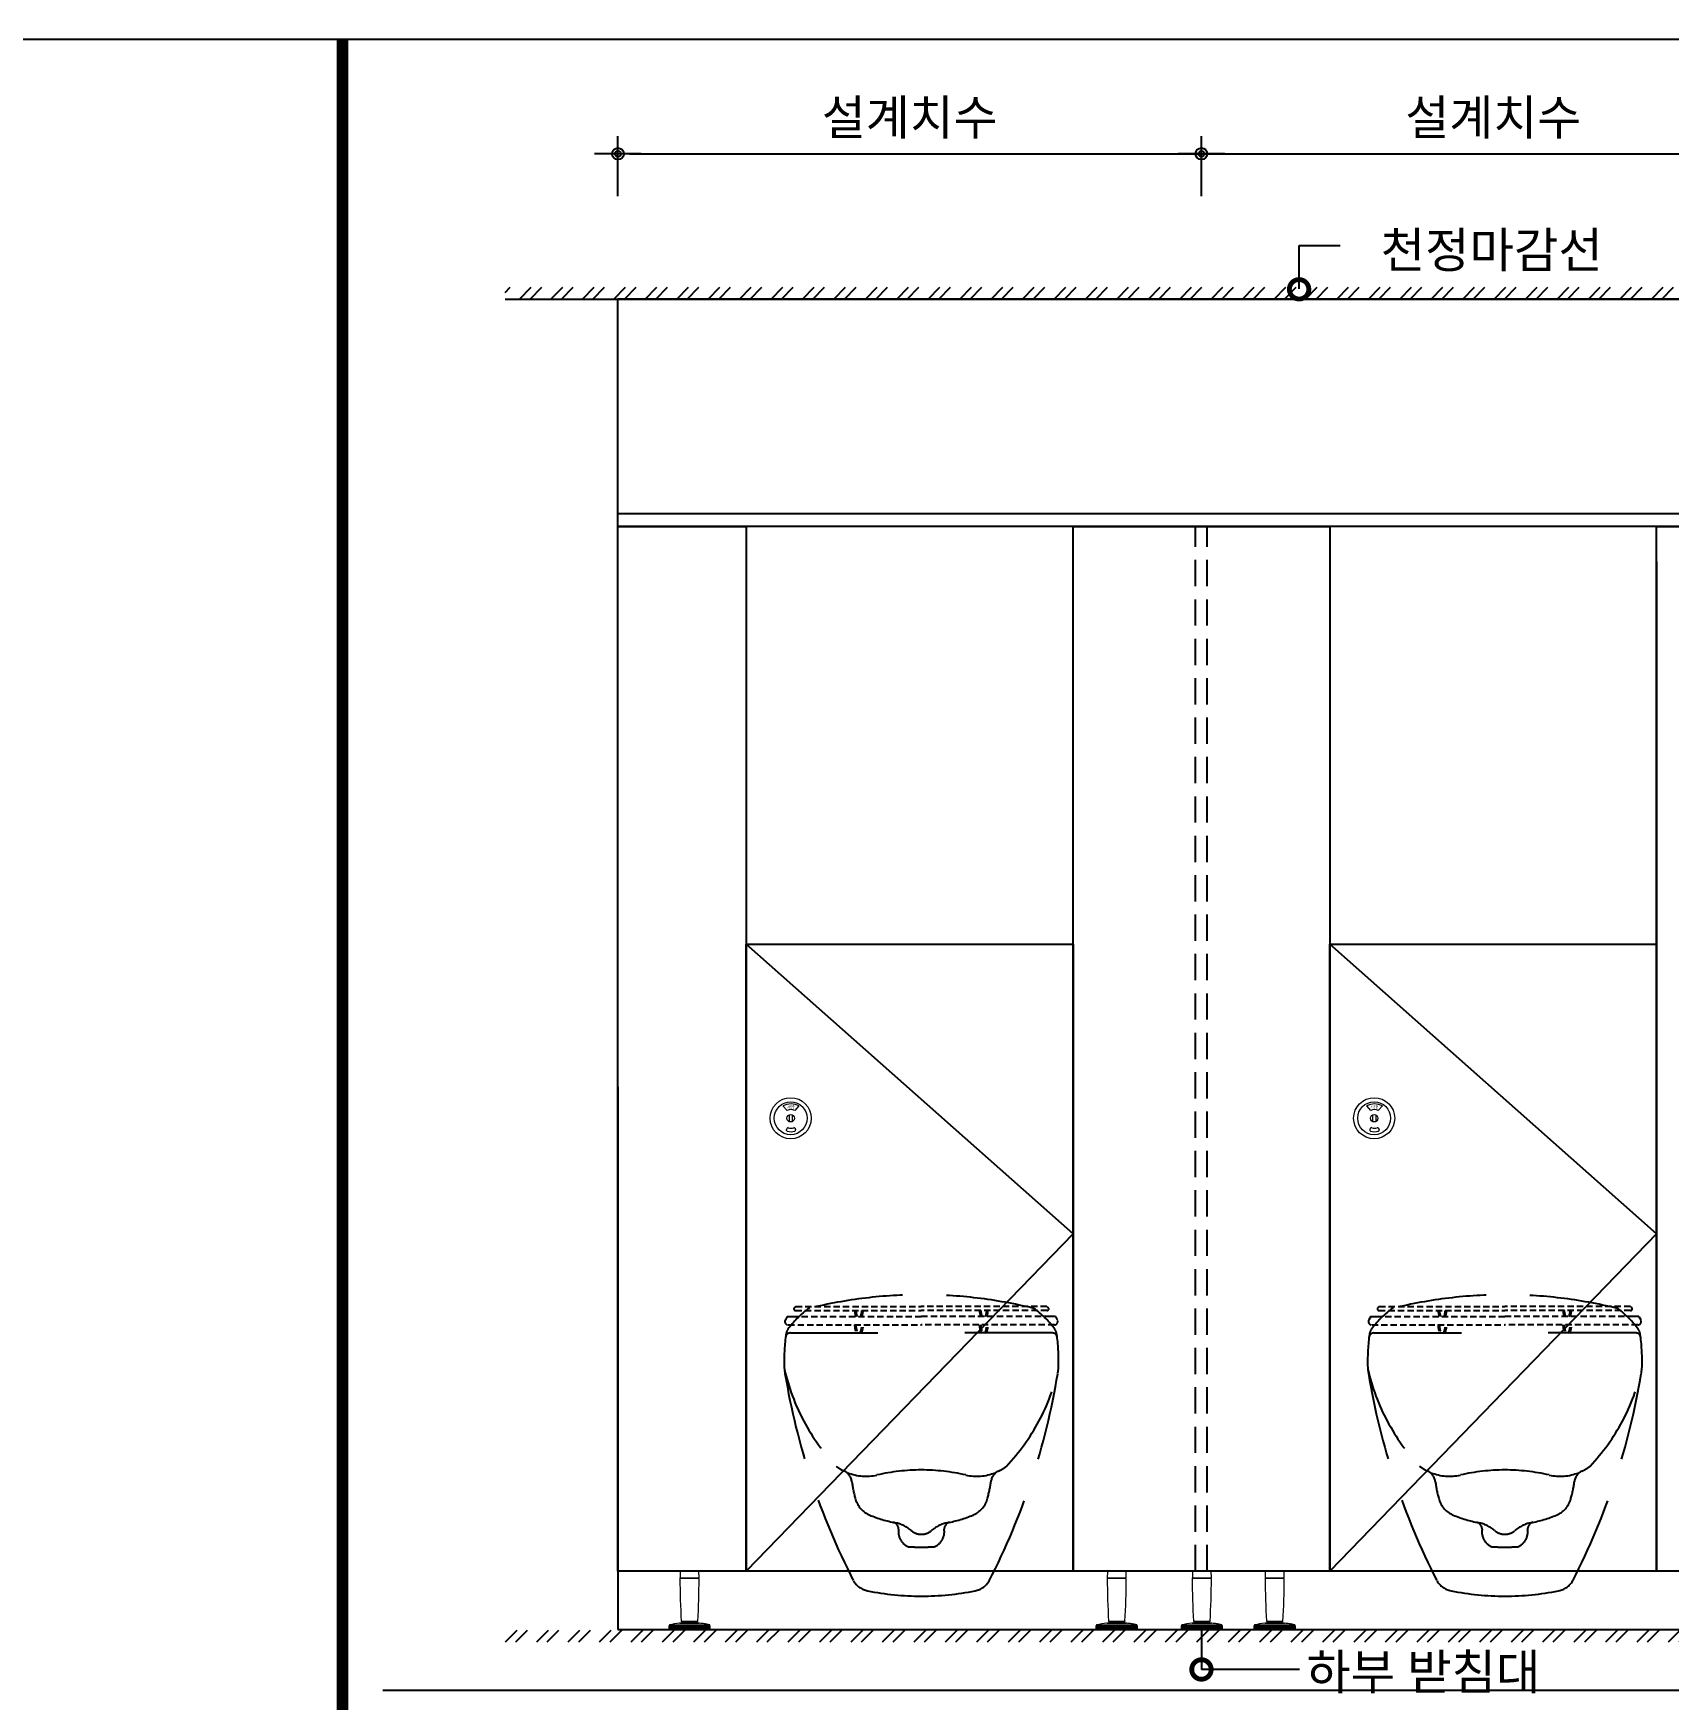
# Model space of a CAD drawing. Extents: x -256 to 8104, y -176 to 5714.
# Drawn here: x 2219 to 3621, y 4116 to 5543 of the extents above; entities that cross this region are included whole.
import ezdxf
from ezdxf.enums import TextEntityAlignment as Align

# ---------------------------------------------------------------- set-up
doc = ezdxf.new("R2010")
doc.units = 0
doc.header["$LTSCALE"] = 30
doc.linetypes.add('HIDDEN', pattern=[0.375, 0.25, -0.125])
doc.layers.get('0').update_dxf_attribs({"linetype": 'CONTINUOUS'})
doc.layers.get('DEFPOINTS').update_dxf_attribs({"linetype": 'CONTINUOUS'})
for name, color, linetype in [('DIM', 7, 'CONTINUOUS'), ('FIN', 5, 'CONTINUOUS'), ('HAT', 8, 'CONTINUOUS'), ('HID', 9, 'HIDDEN'), ('문자', 3, 'CONTINUOUS'), ('부자재', 4, 'CONTINUOUS'), ('잠금쇠(회전형)', 4, 'CONTINUOUS'), ('치수', 1, 'CONTINUOUS'), ('판넬', 2, 'CONTINUOUS'), ('해치', 8, 'CONTINUOUS')]:
    doc.layers.add(name, color=color, linetype=linetype)
doc.styles.add('HDW', font='gulim.ttc')
doc.styles.add('돋움', font='malgun.ttf')
doc.dimstyles.new('10', dxfattribs={"dimscale": 10, "dimtxt": 3, "dimasz": 1, "dimexe": 1.5, "dimexo": 2, "dimgap": 1, "dimtad": 1, "dimdec": 0, "dimlunit": 6, "dimtxsty": '돋움', "dimblk": 'DIMDOT', "dimcen": -1, "dimdle": 1.5, "dimclrt": 3, "dimazin": 3, "dimtfac": 1, "dimtdec": 0, "dimtix": 1, "dimtmove": 2, "dimatfit": 3, "dimldrblk": 'DIMDOT', "dimarcsym": 0})

# ---------------------------------------------------------------- blocks, each defined once
blk = doc.blocks.new('DIMDOT')
at = {"linetype": 'Continuous'}
blk.add_line((-2, 0), (2, 0), dxfattribs=at)
for radius in [0.5, 0.25]:
    blk.add_circle((0, 0), radius, dxfattribs=at)
blk = doc.blocks.new('*D152')
at = {"layer": 'DEFPOINTS', "color": 0}
for p in [(61575.8, 5750.3), (61075.8, 5694), (61575.8, 5694)]:
    blk.add_point(p, dxfattribs=at)
at = {"layer": 'DIM', "color": 0, "lineweight": -2, "ltscale": 10}
for p, q in [((61075.8, 5714), (61075.8, 5765.3)), ((61575.8, 5714), (61575.8, 5765.3)), ((61085.8, 5750.3), (61565.8, 5750.3))]:
    blk.add_line(p, q, dxfattribs=at)
at = {"layer": 'DIM', "color": 0, "lineweight": -2, "xscale": 10, "yscale": 10, "zscale": 10, "rotation": 180}
blk.add_blockref('DIMDOT', (61075.8, 5750.3), dxfattribs=at)
at = {"layer": 'DIM', "color": 0, "lineweight": -2, "xscale": 10, "yscale": 10, "zscale": 10}
blk.add_blockref('DIMDOT', (61575.8, 5750.3), dxfattribs=at)
at = {"layer": 'DIM', "color": 3, "insert": (61325.8, 5779.9), "char_height": 30, "attachment_point": 5, "style": '돋움'}
blk.add_mtext('설계치수', dxfattribs=at)
blk = doc.blocks.new('*D153')
at = {"layer": 'DEFPOINTS', "color": 0}
for p in [(62075.8, 5750.3), (61575.8, 5694), (62075.8, 5694)]:
    blk.add_point(p, dxfattribs=at)
at = {"layer": 'DIM', "color": 0, "lineweight": -2, "ltscale": 10}
for p, q in [((61575.8, 5714), (61575.8, 5765.3)), ((62075.8, 5714), (62075.8, 5765.3)), ((61585.8, 5750.3), (62065.8, 5750.3))]:
    blk.add_line(p, q, dxfattribs=at)
at = {"layer": 'DIM', "color": 0, "lineweight": -2, "xscale": 10, "yscale": 10, "zscale": 10, "rotation": 180}
blk.add_blockref('DIMDOT', (61575.8, 5750.3), dxfattribs=at)
at = {"layer": 'DIM', "color": 0, "lineweight": -2, "xscale": 10, "yscale": 10, "zscale": 10}
blk.add_blockref('DIMDOT', (62075.8, 5750.3), dxfattribs=at)
at = {"layer": 'DIM', "color": 3, "insert": (61825.8, 5779.9), "char_height": 30, "attachment_point": 5, "style": '돋움'}
blk.add_mtext('설계치수', dxfattribs=at)
blk = doc.blocks.new('A$C460A2A32')
at = {"color": 0}
for p, q in [((2.8, 20), (0.5, 16)), ((2.8, 20), (8.6, 20)), ((8.6, 20), (162.3, 20)), ((12.8, 32), (11.2, 30.4)), ((12.6, 27), (162.3, 27)), ((12.8, 32), (162.3, 32)), ((311.8, 32), (162.3, 32)), ((312, 27), (162.3, 27)), ((316, 20), (162.3, 20)), ((311.8, 32), (313.4, 30.4)), ((321.8, 20), (316, 20)), ((321.8, 20), (324.1, 16)), ((3.9, 10), (162.3, 10)), ((320.7, 10), (162.3, 10))]:
    blk.add_line(p, q, dxfattribs=at)
for centre, radius, start, end in [((12.6, 29), 2, 135, 270), ((108.9, 28.2), 26, 182.6717, 198.4118), ((107.4, 28.2), 23, 183.0205, 200.9186), ((68.6, 28.2), 23, 339.0814, 356.9795), ((67.1, 28.2), 26, 341.5882, 357.3283), ((257.5, 28.2), 26, 182.6717, 198.4118), ((256, 28.2), 23, 183.0205, 200.9186), ((217.2, 28.2), 23, 339.0814, 356.9795), ((215.7, 28.2), 26, 341.5882, 357.3283), ((312, 29), 2, 270, 45), ((3.9, 14), 4, 150.0107, 270), ((108.9, 10), 26, 180, 202.6199), ((107.4, 10), 23, 180, 205.7715), ((68.6, 10), 23, 334.2285, 0), ((67.1, 10), 26, 337.3801, 0), ((257.5, 10), 26, 180, 202.6199), ((256, 10), 23, 180, 205.7715), ((217.2, 10), 23, 334.2285, 0), ((215.7, 10), 26, 337.3801, 0), ((320.7, 14), 4, 270, 29.9893)]:
    blk.add_arc(centre, radius, start, end, dxfattribs=at)
blk = doc.blocks.new('_DOTSMALL')
at = {"color": 0, "linetype": 'ByBlock', "const_width": 0.5}
blk.add_lwpolyline([(-0.0625, 0, 1), (0.0625, 0, 1)], format="xyb", close=True, dxfattribs=at)
blk = doc.blocks.new('A$C63EC304E')
at = {"layer": '치수', "color": 1, "xscale": 2.5, "yscale": 2.5, "zscale": 2.5, "rotation": 234.3098741996962}
blk.add_blockref('_DOTSMALL', (0.31, 0.31), dxfattribs=at)
blk = doc.blocks.new('A$C2BC9653E')
at = {"layer": '치수', "xscale": 0.3333333333333333, "yscale": 0.3333333333333333, "zscale": 0.3333333333333333}
blk.add_blockref('A$C63EC304E', (0, 0), dxfattribs=at)
blk = doc.blocks.new('A$C7FC71301')
at = {"layer": '치수', "rotation": 180}
blk.add_blockref('A$C2BC9653E', (0.208, 0.208), dxfattribs=at)
blk = doc.blocks.new('A$C4A20372B')
at = {"layer": '치수'}
blk.add_blockref('A$C7FC71301', (0, 0), dxfattribs=at)
blk = doc.blocks.new('A$C566469F5')
at = {"layer": '치수'}
blk.add_blockref('A$C4A20372B', (0, 0), dxfattribs=at)
blk = doc.blocks.new('A$C7E317CD4')
at = {"layer": '해치', "xscale": 2, "yscale": 2, "zscale": 2}
blk.add_blockref('A$C566469F5', (0, 0), dxfattribs=at)
blk = doc.blocks.new('A$C601D7F27')
at = {"layer": '치수'}
blk.add_blockref('A$C7E317CD4', (0, 0), dxfattribs=at)
blk = doc.blocks.new('A$C38802C08')
at = {"layer": '치수'}
blk.add_blockref('A$C601D7F27', (0, 0), dxfattribs=at)
blk = doc.blocks.new('CRAYON_06', base_point=(58355.6, 310.1))
at = {"layer": 'HAT'}
h = blk.add_hatch(dxfattribs=at)
h.set_pattern_fill('ANSI32', color=256, scale=2, style=0)
h.set_pattern_definition([(45, (49739.715, -7.093), (-13.470384, 13.470384), []), (45, (49748.695, -7.093), (-13.470384, 13.470384), [])])
h.paths.add_polyline_path([(60979.1, 5635.9), (62672.7, 5635.9), (62672.7, 5625.9), (60979.1, 5625.9)])
h = blk.add_hatch(dxfattribs=at)
h.set_pattern_fill('ANSI32', color=256, scale=2, style=0)
h.set_pattern_definition([(45, (49739.715, 174.887), (-13.470384, 13.470384), []), (45, (49748.695, 174.887), (-13.470384, 13.470384), [])])
h.paths.add_polyline_path([(60979.1, 4475.6), (62672.7, 4475.6), (62672.7, 4485.6), (60979.1, 4485.6)])
at = {"color": 2}
blk.add_line((60979.1, 5625.9), (62672.7, 5625.9), dxfattribs=at)
for p, q in [((61075.8, 4964.8), (61075.8, 5625.9)), ((61075.8, 4951), (61075.8, 4486.1)), ((61075.8, 4486.1), (62575.8, 4486.1))]:
    blk.add_line(p, q)
at = {"color": 8}
blk.add_line((60874.4, 4434.3), (64222.2, 4434.3), dxfattribs=at)
at = {"color": 8, "const_width": 10}
blk.add_lwpolyline([(60839.7, 3079.4), (60839.7, 5848.5)], dxfattribs=at)
at = {"color": 2}
for points in [[(58354.9, 5848.5), (65607.2, 5848.5), (65607.2, 310.2), (58354.9, 310.2)], [(58354.9, 5848.5), (65607.2, 5848.5), (65607.2, 310.2), (58354.9, 310.2)], [(58354.9, 5848.5), (66336.8, 5848.5), (66336.8, 310.2), (58354.9, 310.2)], [(61075.8, 5442.1), (62575.8, 5442.1), (62575.8, 5431.1), (61075.8, 5431.1)]]:
    blk.add_lwpolyline(points, close=True, dxfattribs=at)
at = {"layer": 'FIN', "linetype": 'Continuous', "lineweight": 15}
for p, q in [((61145.3, 4529.7), (61128.9, 4529.7)), ((61129, 4530.3), (61145.3, 4530.3)), ((61495.1, 4530.3), (61511.4, 4530.3)), ((61511.4, 4529.7), (61495.1, 4529.7)), ((61584.3, 4529.7), (61567.9, 4529.7)), ((61568, 4530.3), (61584.3, 4530.3)), ((61630.4, 4530.3), (61646.7, 4530.3)), ((61646.8, 4529.7), (61630.4, 4529.7)), ((61154.9, 4488.8), (61119.3, 4488.8)), ((61154.9, 4487.6), (61119.3, 4487.6)), ((61119.3, 4487.6), (61154.9, 4487.6)), ((61119.9, 4490), (61154.4, 4490)), ((61120.8, 4486), (61120.8, 4486.1)), ((61120.8, 4486), (61120.8, 4486.1)), ((61122, 4486), (61120.8, 4486)), ((61120.8, 4486), (61120.8, 4486)), ((61122, 4486), (61122, 4486.1)), ((61122, 4486), (61122, 4486.1)), ((61122, 4486), (61122, 4486)), ((61145.7, 4491.5), (61128.6, 4491.5)), ((61128.8, 4491.5), (61145.4, 4491.5)), ((61130.1, 4493.2), (61144.2, 4493.2)), ((61139.2, 4486), (61139.2, 4486.1)), ((61139.8, 4486), (61139.2, 4486)), ((61139.8, 4486), (61139.8, 4486.1)), ((61140.6, 4486), (61140.6, 4486.1)), ((61140.6, 4486), (61140.6, 4486.1)), ((61140.6, 4486), (61140.6, 4486.1)), ((61140.7, 4486), (61140.7, 4486.1)), ((61140.9, 4486), (61140.7, 4486)), ((61140.9, 4486), (61140.9, 4486.1)), ((61141, 4486), (61140.9, 4486)), ((61141, 4486), (61141, 4486.1)), ((61141.1, 4486), (61141, 4486)), ((61141.1, 4486), (61141.1, 4486.1)), ((61141.1, 4486), (61141.1, 4486.1)), ((61141.1, 4486), (61141.1, 4486.1)), ((61141.1, 4486), (61141.1, 4486)), ((61141.1, 4486), (61141.1, 4486)), ((61141.3, 4486), (61141.3, 4486.1)), ((61141.5, 4486), (61141.5, 4486.1)), ((61141.5, 4486), (61141.5, 4486.1)), ((61141.6, 4486), (61141.6, 4486.1)), ((61141.7, 4486), (61141.6, 4486)), ((61141.6, 4486), (61141.6, 4486)), ((61141.7, 4486), (61141.7, 4486.1)), ((61141.8, 4486), (61141.7, 4486)), ((61141.8, 4486), (61141.8, 4486.1)), ((61152, 4486), (61152, 4486.1)), ((61152.2, 4486), (61152.2, 4486.1)), ((61152.7, 4486), (61152.7, 4486.1)), ((61153.1, 4486), (61153.1, 4486.1)), ((61153.3, 4486), (61153.3, 4486.1)), ((61521.1, 4488.8), (61485.4, 4488.8)), ((61521.1, 4487.6), (61485.4, 4487.6)), ((61485.4, 4487.6), (61521.1, 4487.6)), ((61486, 4490), (61520.5, 4490)), ((61486.9, 4486), (61486.9, 4486.1)), ((61486.9, 4486), (61486.9, 4486.1)), ((61488.1, 4486), (61486.9, 4486)), ((61486.9, 4486), (61486.9, 4486)), ((61488.1, 4486), (61488.1, 4486.1)), ((61488.1, 4486), (61488.1, 4486.1)), ((61488.1, 4486), (61488.1, 4486)), ((61511.8, 4491.5), (61494.7, 4491.5)), ((61494.9, 4491.5), (61511.6, 4491.5)), ((61496.2, 4493.2), (61510.3, 4493.2)), ((61505.3, 4486), (61505.3, 4486.1)), ((61505.9, 4486), (61505.3, 4486)), ((61505.9, 4486), (61505.9, 4486.1)), ((61506.7, 4486), (61506.7, 4486.1)), ((61506.7, 4486), (61506.7, 4486.1)), ((61506.7, 4486), (61506.7, 4486.1)), ((61506.8, 4486), (61506.8, 4486.1)), ((61507, 4486), (61506.8, 4486)), ((61507, 4486), (61507, 4486.1)), ((61507.1, 4486), (61507, 4486)), ((61507.1, 4486), (61507.1, 4486.1)), ((61507.2, 4486), (61507.1, 4486)), ((61507.2, 4486), (61507.2, 4486.1)), ((61507.2, 4486), (61507.2, 4486.1)), ((61507.2, 4486), (61507.2, 4486)), ((61507.3, 4486), (61507.2, 4486)), ((61507.3, 4486), (61507.3, 4486.1)), ((61507.4, 4486), (61507.4, 4486.1)), ((61507.7, 4486), (61507.7, 4486.1)), ((61507.7, 4486), (61507.7, 4486.1)), ((61507.8, 4486), (61507.7, 4486)), ((61507.8, 4486), (61507.8, 4486.1)), ((61507.8, 4486), (61507.8, 4486.1)), ((61507.8, 4486), (61507.8, 4486)), ((61507.9, 4486), (61507.8, 4486)), ((61507.9, 4486), (61507.9, 4486.1)), ((61518.1, 4486), (61518.1, 4486.1)), ((61518.3, 4486), (61518.3, 4486.1)), ((61518.8, 4486), (61518.8, 4486.1)), ((61519.2, 4486), (61519.2, 4486.1)), ((61519.4, 4486), (61519.4, 4486.1)), ((61593.9, 4488.8), (61558.3, 4488.8)), ((61593.9, 4487.6), (61558.3, 4487.6)), ((61558.3, 4487.6), (61593.9, 4487.6)), ((61558.9, 4490), (61593.4, 4490)), ((61559.8, 4486), (61559.8, 4486.1)), ((61559.8, 4486), (61559.8, 4486.1)), ((61561, 4486), (61559.8, 4486)), ((61559.8, 4486), (61559.8, 4486)), ((61561, 4486), (61561, 4486.1)), ((61561, 4486), (61561, 4486.1)), ((61561, 4486), (61561, 4486)), ((61584.7, 4491.5), (61567.6, 4491.5)), ((61567.8, 4491.5), (61584.4, 4491.5)), ((61569.1, 4493.2), (61583.2, 4493.2)), ((61578.2, 4486), (61578.2, 4486.1)), ((61578.8, 4486), (61578.2, 4486)), ((61578.8, 4486), (61578.8, 4486.1)), ((61579.6, 4486), (61579.6, 4486.1)), ((61579.6, 4486), (61579.6, 4486.1)), ((61579.6, 4486), (61579.6, 4486.1)), ((61579.7, 4486), (61579.7, 4486.1)), ((61579.9, 4486), (61579.7, 4486)), ((61579.9, 4486), (61579.9, 4486.1)), ((61580, 4486), (61579.9, 4486)), ((61580, 4486), (61580, 4486.1)), ((61580.1, 4486), (61580, 4486)), ((61580.1, 4486), (61580.1, 4486.1)), ((61580.1, 4486), (61580.1, 4486.1)), ((61580.1, 4486), (61580.1, 4486.1)), ((61580.1, 4486), (61580.1, 4486)), ((61580.1, 4486), (61580.1, 4486)), ((61580.3, 4486), (61580.3, 4486.1)), ((61580.5, 4486), (61580.5, 4486.1)), ((61580.5, 4486), (61580.5, 4486.1)), ((61580.6, 4486), (61580.6, 4486.1)), ((61580.7, 4486), (61580.6, 4486)), ((61580.6, 4486), (61580.6, 4486)), ((61580.7, 4486), (61580.7, 4486.1)), ((61580.7, 4486), (61580.7, 4486.1)), ((61580.7, 4486), (61580.7, 4486)), ((61591, 4486), (61591, 4486.1)), ((61591.2, 4486), (61591.2, 4486.1)), ((61591.6, 4486), (61591.6, 4486.1)), ((61592.1, 4486), (61592.1, 4486.1)), ((61592.3, 4486), (61592.3, 4486.1)), ((61656.4, 4488.8), (61620.8, 4488.8)), ((61656.4, 4487.6), (61620.8, 4487.6)), ((61620.8, 4487.6), (61656.4, 4487.6)), ((61621.3, 4490), (61655.8, 4490)), ((61622.2, 4486), (61622.2, 4486.1)), ((61622.2, 4486), (61622.2, 4486.1)), ((61623.5, 4486), (61622.2, 4486)), ((61622.2, 4486), (61622.2, 4486)), ((61623.5, 4486), (61623.5, 4486.1)), ((61623.5, 4486), (61623.5, 4486.1)), ((61623.5, 4486), (61623.5, 4486)), ((61647.1, 4491.5), (61630, 4491.5)), ((61630.3, 4491.5), (61646.9, 4491.5)), ((61631.5, 4493.2), (61645.6, 4493.2)), ((61640.6, 4486), (61640.6, 4486.1)), ((61641.2, 4486), (61640.6, 4486)), ((61641.2, 4486), (61641.2, 4486.1)), ((61642, 4486), (61642, 4486.1)), ((61642, 4486), (61642, 4486.1)), ((61642, 4486), (61642, 4486.1)), ((61642.1, 4486), (61642.1, 4486.1)), ((61642.4, 4486), (61642.1, 4486)), ((61642.4, 4486), (61642.4, 4486.1)), ((61642.5, 4486), (61642.4, 4486)), ((61642.5, 4486), (61642.5, 4486.1)), ((61642.5, 4486), (61642.5, 4486.1)), ((61642.5, 4486), (61642.5, 4486)), ((61642.6, 4486), (61642.5, 4486)), ((61642.6, 4486), (61642.6, 4486.1)), ((61642.6, 4486), (61642.6, 4486.1)), ((61642.6, 4486), (61642.6, 4486)), ((61642.8, 4486), (61642.8, 4486.1)), ((61643, 4486), (61643, 4486.1)), ((61643, 4486), (61643, 4486.1)), ((61643.1, 4486), (61643, 4486)), ((61643.1, 4486), (61643.1, 4486.1)), ((61643.1, 4486), (61643.1, 4486.1)), ((61643.1, 4486), (61643.1, 4486)), ((61643.2, 4486), (61643.1, 4486)), ((61643.2, 4486), (61643.2, 4486.1)), ((61653.5, 4486), (61653.5, 4486.1)), ((61653.7, 4486), (61653.7, 4486.1)), ((61654.1, 4486), (61654.1, 4486.1)), ((61654.5, 4486), (61654.5, 4486.1)), ((61654.7, 4486), (61654.7, 4486.1))]:
    blk.add_line(p, q, dxfattribs=at)
at = {"layer": 'FIN', "color": 4, "linetype": 'Continuous', "lineweight": 15}
for p, q in [((61129.1, 4535.8), (61129.1, 4535.8)), ((61129.2, 4536.1), (61145.1, 4536.1)), ((61129.2, 4530), (61145, 4530)), ((61145.3, 4530.3), (61145.2, 4535.9)), ((61495.2, 4535.8), (61495.2, 4535.8)), ((61495.3, 4536.1), (61511.2, 4536.1)), ((61495.4, 4530), (61511.1, 4530)), ((61511.4, 4530.3), (61511.3, 4535.9)), ((61568.1, 4535.8), (61568.1, 4535.8)), ((61568.2, 4536.1), (61584.1, 4536.1)), ((61568.2, 4530), (61584, 4530)), ((61584.3, 4530.3), (61584.2, 4535.9)), ((61630.5, 4535.8), (61630.5, 4535.8)), ((61630.6, 4536.1), (61646.5, 4536.1)), ((61630.7, 4530), (61646.5, 4530)), ((61646.7, 4530.3), (61646.6, 4535.9)), ((61119.9, 4490), (61119.3, 4488.8)), ((61119.3, 4488.8), (61119.3, 4487.6)), ((61119.3, 4487.6), (61119.3, 4486.1)), ((61119.3, 4486.1), (61154.9, 4486.1)), ((61130.1, 4493.2), (61130.7, 4492.6)), ((61143.6, 4492.6), (61130.7, 4492.6)), ((61131.6, 4492.3), (61131, 4491.7)), ((61143.3, 4491.7), (61131, 4491.7)), ((61131.6, 4492.6), (61131.6, 4492.3)), ((61131.6, 4492.3), (61142.7, 4492.3)), ((61142.7, 4492.3), (61142.7, 4492.6)), ((61143.3, 4491.7), (61142.7, 4492.3)), ((61143.6, 4492.6), (61144.2, 4493.2)), ((61154.9, 4488.8), (61154.4, 4490)), ((61154.9, 4487.6), (61154.9, 4488.8)), ((61154.9, 4486.1), (61154.9, 4487.6)), ((61486, 4490), (61485.4, 4488.8)), ((61485.4, 4488.8), (61485.4, 4487.6)), ((61485.4, 4487.6), (61485.4, 4486.1)), ((61485.4, 4486.1), (61521.1, 4486.1)), ((61496.2, 4493.2), (61496.8, 4492.6)), ((61509.7, 4492.6), (61496.8, 4492.6)), ((61497.7, 4492.3), (61497.1, 4491.7)), ((61509.4, 4491.7), (61497.1, 4491.7)), ((61497.7, 4492.6), (61497.7, 4492.3)), ((61497.7, 4492.3), (61508.8, 4492.3)), ((61508.8, 4492.3), (61508.8, 4492.6)), ((61509.4, 4491.7), (61508.8, 4492.3)), ((61509.7, 4492.6), (61510.3, 4493.2)), ((61521.1, 4488.8), (61520.5, 4490)), ((61521.1, 4487.6), (61521.1, 4488.8)), ((61521.1, 4486.1), (61521.1, 4487.6)), ((61558.9, 4490), (61558.3, 4488.8)), ((61558.3, 4488.8), (61558.3, 4487.6)), ((61558.3, 4487.6), (61558.3, 4486.1)), ((61558.3, 4486.1), (61593.9, 4486.1)), ((61569.1, 4493.2), (61569.7, 4492.6)), ((61582.6, 4492.6), (61569.7, 4492.6)), ((61570.6, 4492.3), (61570, 4491.7)), ((61582.3, 4491.7), (61570, 4491.7)), ((61570.6, 4492.6), (61570.6, 4492.3)), ((61570.6, 4492.3), (61581.7, 4492.3)), ((61581.7, 4492.3), (61581.7, 4492.6)), ((61582.3, 4491.7), (61581.7, 4492.3)), ((61582.6, 4492.6), (61583.2, 4493.2)), ((61593.9, 4488.8), (61593.4, 4490)), ((61593.9, 4487.6), (61593.9, 4488.8)), ((61593.9, 4486.1), (61593.9, 4487.6)), ((61621.3, 4490), (61620.8, 4488.8)), ((61620.8, 4488.8), (61620.8, 4487.6)), ((61620.8, 4487.6), (61620.8, 4486.1)), ((61620.8, 4486.1), (61656.4, 4486.1)), ((61631.5, 4493.2), (61632.1, 4492.6)), ((61645, 4492.6), (61632.1, 4492.6)), ((61633, 4492.3), (61632.4, 4491.7)), ((61644.7, 4491.7), (61632.4, 4491.7)), ((61633, 4492.6), (61633, 4492.3)), ((61633, 4492.3), (61644.1, 4492.3)), ((61644.1, 4492.3), (61644.1, 4492.6)), ((61644.7, 4491.7), (61644.1, 4492.3)), ((61645, 4492.6), (61645.6, 4493.2)), ((61656.4, 4488.8), (61655.8, 4490)), ((61656.4, 4487.6), (61656.4, 4488.8)), ((61656.4, 4486.1), (61656.4, 4487.6))]:
    blk.add_line(p, q, dxfattribs=at)
for points in [[(61129.2, 4536.1, 0.124037), (61129.1, 4535.8, -0.001096), (61129.1, 4535.8), (61129, 4530.3)], [(61495.3, 4536.1, 0.124037), (61495.2, 4535.8, -0.001096), (61495.2, 4535.8), (61495.1, 4530.3)], [(61568.2, 4536.1, 0.124037), (61568.1, 4535.8, -0.001096), (61568.1, 4535.8), (61568, 4530.3)], [(61630.6, 4536.1, 0.124037), (61630.5, 4535.8, -0.001096), (61630.5, 4535.8), (61630.4, 4530.3)]]:
    blk.add_lwpolyline(points, format="xyb", dxfattribs=at)
at = {"layer": 'FIN', "color": 4, "linetype": 'Continuous', "lineweight": 15, "flags": 128}
for points in [[(61145.2, 4535.9, 0.118135), (61145.1, 4536.1, 0.118135)], [(61511.3, 4535.9, 0.118135), (61511.2, 4536.1, 0.118135)], [(61584.2, 4535.9, 0.118135), (61584.1, 4536.1, 0.118135)], [(61646.6, 4535.9, 0.118135), (61646.5, 4536.1, 0.118135)]]:
    blk.add_lwpolyline(points, format="xyb", dxfattribs=at)
at = {"layer": 'FIN', "color": 4, "linetype": 'Continuous', "lineweight": 15}
for centre, radius, start, end in [((61129.2, 4529.7), 0.292, 90, 179.3579), ((61129.2, 4530.3), 0.292, 179.2415, 270), ((61707.6, 4529.4), 578.7, 179.9718, 183.5859), ((60591.2, 4528.6), 554.1, 356.3354, 0.1097), ((61145, 4530.3), 0.292, 270, 0.7585), ((61145, 4529.7), 0.292, 0.6421, 90), ((61495.4, 4530.3), 0.292, 179.2415, 270), ((61495.4, 4529.7), 0.292, 90, 179.3579), ((62073.8, 4529.4), 578.7, 179.9718, 183.5859), ((60957.3, 4528.6), 554.1, 356.3354, 0.1097), ((61511.1, 4530.3), 0.292, 270, 0.7585), ((61511.1, 4529.7), 0.292, 0.6421, 90), ((61568.2, 4529.7), 0.292, 90, 179.3579), ((61568.2, 4530.3), 0.292, 179.2415, 270), ((62146.6, 4529.4), 578.7, 179.9718, 183.5859), ((61030.2, 4528.6), 554.1, 356.3354, 0.1097), ((61584, 4530.3), 0.292, 270, 0.7585), ((61584, 4529.7), 0.292, 0.6421, 90), ((61630.7, 4530.3), 0.292, 179.2415, 270), ((61630.7, 4529.7), 0.292, 90, 179.3579), ((62209.1, 4529.4), 578.7, 179.9718, 183.5859), ((61092.6, 4528.6), 554.1, 356.3354, 0.1097), ((61646.5, 4530.3), 0.292, 270, 0.7585), ((61646.5, 4529.7), 0.292, 0.6421, 90), ((61131.6, 4447.8), 43.8, 93.8991, 105.5006), ((61131.6, 4458.3), 33.3, 91.0115, 94.7479), ((61128.8, 4491.4), 0.175, 94.7479, 116.6788), ((61142.7, 4458.3), 33.3, 85.2521, 88.9885), ((61145.4, 4491.4), 0.175, 63.3212, 85.2521), ((61142.7, 4447.8), 43.8, 80.5831, 86.1009), ((61142.7, 4447.8), 43.8, 74.4994, 78.127), ((61497.7, 4447.8), 43.8, 93.8991, 105.5006), ((61497.7, 4458.3), 33.3, 91.0115, 94.7479), ((61495, 4491.4), 0.175, 94.7479, 116.6788), ((61508.8, 4458.3), 33.3, 85.2521, 88.9885), ((61511.5, 4491.4), 0.175, 63.3212, 85.2521), ((61508.8, 4447.8), 43.8, 80.5831, 86.1009), ((61508.8, 4447.8), 43.8, 74.4994, 78.127), ((61570.6, 4447.8), 43.8, 93.8991, 105.5006), ((61570.6, 4458.3), 33.3, 91.0115, 94.7479), ((61567.8, 4491.4), 0.175, 94.7479, 116.6788), ((61581.7, 4458.3), 33.3, 85.2521, 88.9885), ((61584.4, 4491.4), 0.175, 63.3212, 85.2521), ((61581.7, 4447.8), 43.8, 80.5831, 86.1009), ((61581.7, 4447.8), 43.8, 74.4994, 78.127), ((61633, 4447.8), 43.8, 93.8991, 105.5006), ((61630.3, 4491.4), 0.175, 94.7479, 116.6788), ((61633, 4458.3), 33.3, 91.0115, 94.7479), ((61644.1, 4458.3), 33.3, 85.2521, 88.9885), ((61646.9, 4491.4), 0.175, 63.3212, 85.2521), ((61644.1, 4447.8), 43.8, 80.5831, 86.1009), ((61644.1, 4447.8), 43.8, 74.4994, 78.127)]:
    blk.add_arc(centre, radius, start, end, dxfattribs=at)
at = {"layer": 'FIN', "linetype": 'Continuous', "lineweight": 15}
for points, knots in [([(61140.7, 4486), (61140.7, 4486), (61140.6, 4486), (61140.6, 4486), (61140.6, 4486)], [0, 0, 0, 0, 0.561741, 1, 1, 1, 1]), ([(61140.6, 4486), (61140.6, 4486), (61140.6, 4486), (61140.6, 4486), (61140.6, 4486)], [0, 0, 0, 0, 0.557964, 1, 1, 1, 1]), ([(61141.3, 4486), (61141.3, 4486), (61141.2, 4486), (61141.2, 4486), (61141.1, 4486)], [0, 0, 0, 0, 0.560188, 1, 1, 1, 1]), ([(61141.5, 4486), (61141.5, 4486), (61141.4, 4486), (61141.4, 4486), (61141.3, 4486)], [0, 0, 0, 0, 0.559958, 1, 1, 1, 1]), ([(61152.2, 4486), (61152.1, 4486), (61152, 4486), (61152, 4486), (61152, 4486)], [0, 0, 0, 0, 0.558554, 1, 1, 1, 1]), ([(61152.4, 4486), (61152.3, 4486), (61152.2, 4486), (61152.1, 4486), (61152.1, 4486)], [0, 0, 0, 0, 0.558511, 1, 1, 1, 1]), ([(61152.7, 4486), (61152.6, 4486), (61152.4, 4486), (61152.3, 4486), (61152.2, 4486)], [0, 0, 0, 0, 0.559859, 1, 1, 1, 1]), ([(61153.1, 4486), (61153, 4486), (61152.9, 4486), (61152.7, 4486), (61152.7, 4486)], [0, 0, 0, 0, 0.558977, 1, 1, 1, 1]), ([(61153.3, 4486), (61153.3, 4486), (61153.3, 4486), (61153.1, 4486), (61153.1, 4486)], [0, 0, 0, 0, 0.559094, 1, 1, 1, 1]), ([(61506.8, 4486), (61506.8, 4486), (61506.8, 4486), (61506.7, 4486), (61506.7, 4486)], [0, 0, 0, 0, 0.561741, 1, 1, 1, 1]), ([(61506.7, 4486), (61506.7, 4486), (61506.7, 4486), (61506.7, 4486), (61506.7, 4486)], [0, 0, 0, 0, 0.557964, 1, 1, 1, 1]), ([(61507.4, 4486), (61507.4, 4486), (61507.4, 4486), (61507.3, 4486), (61507.3, 4486)], [0, 0, 0, 0, 0.560188, 1, 1, 1, 1]), ([(61507.7, 4486), (61507.6, 4486), (61507.6, 4486), (61507.5, 4486), (61507.4, 4486)], [0, 0, 0, 0, 0.559958, 1, 1, 1, 1]), ([(61518.3, 4486), (61518.3, 4486), (61518.2, 4486), (61518.1, 4486), (61518.1, 4486)], [0, 0, 0, 0, 0.558554, 1, 1, 1, 1]), ([(61518.5, 4486), (61518.4, 4486), (61518.3, 4486), (61518.3, 4486), (61518.2, 4486)], [0, 0, 0, 0, 0.558511, 1, 1, 1, 1]), ([(61518.8, 4486), (61518.7, 4486), (61518.5, 4486), (61518.4, 4486), (61518.3, 4486)], [0, 0, 0, 0, 0.559859, 1, 1, 1, 1]), ([(61519.2, 4486), (61519.1, 4486), (61519, 4486), (61518.8, 4486), (61518.8, 4486)], [0, 0, 0, 0, 0.558977, 1, 1, 1, 1]), ([(61519.4, 4486), (61519.4, 4486), (61519.4, 4486), (61519.3, 4486), (61519.2, 4486)], [0, 0, 0, 0, 0.559094, 1, 1, 1, 1]), ([(61579.7, 4486), (61579.6, 4486), (61579.6, 4486), (61579.6, 4486), (61579.6, 4486)], [0, 0, 0, 0, 0.561741, 1, 1, 1, 1]), ([(61579.6, 4486), (61579.6, 4486), (61579.6, 4486), (61579.6, 4486), (61579.6, 4486)], [0, 0, 0, 0, 0.557964, 1, 1, 1, 1]), ([(61580.3, 4486), (61580.3, 4486), (61580.2, 4486), (61580.2, 4486), (61580.1, 4486)], [0, 0, 0, 0, 0.560188, 1, 1, 1, 1]), ([(61580.5, 4486), (61580.5, 4486), (61580.4, 4486), (61580.4, 4486), (61580.3, 4486)], [0, 0, 0, 0, 0.559958, 1, 1, 1, 1]), ([(61591.2, 4486), (61591.1, 4486), (61591, 4486), (61591, 4486), (61591, 4486)], [0, 0, 0, 0, 0.558554, 1, 1, 1, 1]), ([(61591.4, 4486), (61591.3, 4486), (61591.2, 4486), (61591.1, 4486), (61591.1, 4486)], [0, 0, 0, 0, 0.558511, 1, 1, 1, 1]), ([(61591.6, 4486), (61591.6, 4486), (61591.4, 4486), (61591.3, 4486), (61591.2, 4486)], [0, 0, 0, 0, 0.559859, 1, 1, 1, 1]), ([(61592.1, 4486), (61592, 4486), (61591.9, 4486), (61591.7, 4486), (61591.6, 4486)], [0, 0, 0, 0, 0.558977, 1, 1, 1, 1]), ([(61592.3, 4486), (61592.3, 4486), (61592.3, 4486), (61592.1, 4486), (61592.1, 4486)], [0, 0, 0, 0, 0.559094, 1, 1, 1, 1]), ([(61642.1, 4486), (61642.1, 4486), (61642.1, 4486), (61642.1, 4486), (61642, 4486)], [0, 0, 0, 0, 0.561741, 1, 1, 1, 1]), ([(61642, 4486), (61642, 4486), (61642, 4486), (61642, 4486), (61642, 4486)], [0, 0, 0, 0, 0.557964, 1, 1, 1, 1]), ([(61642.8, 4486), (61642.7, 4486), (61642.7, 4486), (61642.6, 4486), (61642.6, 4486)], [0, 0, 0, 0, 0.560188, 1, 1, 1, 1]), ([(61643, 4486), (61642.9, 4486), (61642.9, 4486), (61642.8, 4486), (61642.8, 4486)], [0, 0, 0, 0, 0.559958, 1, 1, 1, 1]), ([(61653.7, 4486), (61653.6, 4486), (61653.5, 4486), (61653.5, 4486), (61653.5, 4486)], [0, 0, 0, 0, 0.558554, 1, 1, 1, 1]), ([(61653.8, 4486), (61653.8, 4486), (61653.7, 4486), (61653.6, 4486), (61653.5, 4486)], [0, 0, 0, 0, 0.558511, 1, 1, 1, 1]), ([(61654.1, 4486), (61654, 4486), (61653.8, 4486), (61653.7, 4486), (61653.7, 4486)], [0, 0, 0, 0, 0.559859, 1, 1, 1, 1]), ([(61654.5, 4486), (61654.5, 4486), (61654.3, 4486), (61654.2, 4486), (61654.1, 4486)], [0, 0, 0, 0, 0.558977, 1, 1, 1, 1]), ([(61654.7, 4486), (61654.7, 4486), (61654.7, 4486), (61654.6, 4486), (61654.5, 4486)], [0, 0, 0, 0, 0.559094, 1, 1, 1, 1])]:
    blk.add_open_spline(points, degree=3, knots=knots, dxfattribs=at)
for points in [[(61140.7, 4486), (61140.6, 4486)], [(61506.8, 4486), (61506.8, 4486)], [(61579.6, 4486), (61579.6, 4486)], [(61642.1, 4486), (61642.1, 4486)]]:
    blk.add_open_spline(points, degree=1, dxfattribs=at)
at = {"layer": 'FIN', "color": 4, "linetype": 'Continuous', "lineweight": 15}
for points, knots in [([(61149.8, 4491), (61149.8, 4491), (61149.8, 4491), (61149.9, 4491), (61149.9, 4491), (61149.9, 4491)], [0, 0, 0, 0, 0.110152, 0.664814, 1, 1, 1, 1]), ([(61149.9, 4491), (61149.9, 4491), (61150, 4491), (61150, 4491), (61150.1, 4491), (61150.2, 4491), (61150.3, 4491), (61150.3, 4491)], [0, 0, 0, 0, 0.2159727, 0.4318558, 0.6498983, 0.8698049, 1, 1, 1, 1]), ([(61150.6, 4490.9), (61150.6, 4490.9), (61150.5, 4490.9), (61150.3, 4490.9), (61150.3, 4491)], [0, 0, 0, 0, 0.585266, 1, 1, 1, 1]), ([(61150.3, 4491), (61150.3, 4490.9), (61150.3, 4490.9), (61150.3, 4490.9), (61150.3, 4490.9)], [0, 0, 0, 0, 0.495973, 1, 1, 1, 1]), ([(61150.3, 4490.9), (61150.3, 4490.9), (61150.5, 4490.9), (61150.6, 4490.9), (61150.6, 4490.9)], [0, 0, 0, 0, 0.405872, 1, 1, 1, 1]), ([(61150.6, 4490.9), (61150.6, 4490.9), (61150.6, 4490.9), (61150.6, 4490.9), (61150.6, 4490.9)], [0, 0, 0, 0, 0.517301, 1, 1, 1, 1]), ([(61150.6, 4490.9), (61150.9, 4490.8), (61151.3, 4490.7), (61151.8, 4490.6), (61152, 4490.6)], [0, 0, 0, 0, 0.470682, 1, 1, 1, 1]), ([(61152, 4490.6), (61151.8, 4490.6), (61151.3, 4490.7), (61150.9, 4490.8), (61150.6, 4490.9)], [0, 0, 0, 0, 0.528575, 1, 1, 1, 1]), ([(61152, 4490.6), (61152, 4490.6), (61152, 4490.6), (61152, 4490.6), (61152, 4490.6)], [0, 0, 0, 0, 0.529757, 1, 1, 1, 1]), ([(61516, 4491), (61516, 4491), (61516.1, 4491), (61516.2, 4491), (61516.3, 4491), (61516.4, 4491), (61516.4, 4491), (61516.4, 4491)], [0, 0, 0, 0, 0.2159727, 0.4318558, 0.6498983, 0.8698049, 1, 1, 1, 1]), ([(61516, 4491), (61516, 4491), (61516, 4491), (61516, 4491), (61516, 4491), (61516, 4491)], [0, 0, 0, 0, 0.110152, 0.664814, 1, 1, 1, 1]), ([(61516.8, 4490.9), (61516.7, 4490.9), (61516.6, 4490.9), (61516.5, 4490.9), (61516.4, 4491)], [0, 0, 0, 0, 0.585266, 1, 1, 1, 1]), ([(61516.4, 4491), (61516.4, 4490.9), (61516.4, 4490.9), (61516.4, 4490.9), (61516.4, 4490.9)], [0, 0, 0, 0, 0.495973, 1, 1, 1, 1]), ([(61516.4, 4490.9), (61516.5, 4490.9), (61516.6, 4490.9), (61516.7, 4490.9), (61516.8, 4490.9)], [0, 0, 0, 0, 0.405872, 1, 1, 1, 1]), ([(61516.8, 4490.9), (61516.8, 4490.9), (61516.8, 4490.9), (61516.8, 4490.9), (61516.8, 4490.9)], [0, 0, 0, 0, 0.517301, 1, 1, 1, 1]), ([(61516.8, 4490.9), (61517, 4490.8), (61517.5, 4490.7), (61517.9, 4490.6), (61518.2, 4490.6)], [0, 0, 0, 0, 0.470682, 1, 1, 1, 1]), ([(61518.2, 4490.6), (61517.9, 4490.6), (61517.5, 4490.7), (61517, 4490.8), (61516.8, 4490.9)], [0, 0, 0, 0, 0.528575, 1, 1, 1, 1]), ([(61518.2, 4490.6), (61518.2, 4490.6), (61518.2, 4490.6), (61518.2, 4490.6), (61518.2, 4490.6)], [0, 0, 0, 0, 0.529757, 1, 1, 1, 1]), ([(61588.8, 4491), (61588.8, 4491), (61588.8, 4491), (61588.9, 4491), (61588.9, 4491), (61588.9, 4491)], [0, 0, 0, 0, 0.110152, 0.664814, 1, 1, 1, 1]), ([(61588.9, 4491), (61588.9, 4491), (61589, 4491), (61589, 4491), (61589.1, 4491), (61589.2, 4491), (61589.3, 4491), (61589.3, 4491)], [0, 0, 0, 0, 0.2159727, 0.4318558, 0.6498983, 0.8698049, 1, 1, 1, 1]), ([(61589.6, 4490.9), (61589.6, 4490.9), (61589.5, 4490.9), (61589.3, 4490.9), (61589.3, 4491)], [0, 0, 0, 0, 0.585266, 1, 1, 1, 1]), ([(61589.3, 4491), (61589.3, 4490.9), (61589.3, 4490.9), (61589.3, 4490.9), (61589.3, 4490.9)], [0, 0, 0, 0, 0.495973, 1, 1, 1, 1]), ([(61589.3, 4490.9), (61589.3, 4490.9), (61589.5, 4490.9), (61589.6, 4490.9), (61589.6, 4490.9)], [0, 0, 0, 0, 0.405872, 1, 1, 1, 1]), ([(61589.6, 4490.9), (61589.6, 4490.9), (61589.6, 4490.9), (61589.6, 4490.9), (61589.6, 4490.9)], [0, 0, 0, 0, 0.517301, 1, 1, 1, 1]), ([(61589.6, 4490.9), (61589.9, 4490.8), (61590.3, 4490.7), (61590.8, 4490.6), (61591, 4490.6)], [0, 0, 0, 0, 0.470682, 1, 1, 1, 1]), ([(61591, 4490.6), (61590.8, 4490.6), (61590.3, 4490.7), (61589.9, 4490.8), (61589.6, 4490.9)], [0, 0, 0, 0, 0.528575, 1, 1, 1, 1]), ([(61591, 4490.6), (61591, 4490.6), (61591, 4490.6), (61591, 4490.6), (61591, 4490.6)], [0, 0, 0, 0, 0.529757, 1, 1, 1, 1]), ([(61651.3, 4491), (61651.4, 4491), (61651.4, 4491), (61651.5, 4491), (61651.6, 4491), (61651.7, 4491), (61651.7, 4491), (61651.7, 4491)], [0, 0, 0, 0, 0.2159727, 0.4318558, 0.6498983, 0.8698049, 1, 1, 1, 1]), ([(61651.3, 4491), (61651.3, 4491), (61651.3, 4491), (61651.3, 4491), (61651.3, 4491), (61651.3, 4491)], [0, 0, 0, 0, 0.110152, 0.664814, 1, 1, 1, 1]), ([(61652.1, 4490.9), (61652, 4490.9), (61651.9, 4490.9), (61651.8, 4490.9), (61651.7, 4491)], [0, 0, 0, 0, 0.585266, 1, 1, 1, 1]), ([(61651.7, 4491), (61651.7, 4490.9), (61651.7, 4490.9), (61651.7, 4490.9), (61651.7, 4490.9)], [0, 0, 0, 0, 0.495973, 1, 1, 1, 1]), ([(61651.7, 4490.9), (61651.8, 4490.9), (61651.9, 4490.9), (61652, 4490.9), (61652.1, 4490.9)], [0, 0, 0, 0, 0.405872, 1, 1, 1, 1]), ([(61652.1, 4490.9), (61652.1, 4490.9), (61652.1, 4490.9), (61652.1, 4490.9), (61652.1, 4490.9)], [0, 0, 0, 0, 0.517301, 1, 1, 1, 1]), ([(61652.1, 4490.9), (61652.3, 4490.8), (61652.8, 4490.7), (61653.2, 4490.6), (61653.5, 4490.6)], [0, 0, 0, 0, 0.470682, 1, 1, 1, 1]), ([(61653.5, 4490.6), (61653.2, 4490.6), (61652.8, 4490.7), (61652.3, 4490.8), (61652.1, 4490.9)], [0, 0, 0, 0, 0.528575, 1, 1, 1, 1]), ([(61653.5, 4490.6), (61653.5, 4490.6), (61653.5, 4490.6), (61653.5, 4490.6), (61653.5, 4490.6)], [0, 0, 0, 0, 0.529757, 1, 1, 1, 1])]:
    blk.add_open_spline(points, degree=3, knots=knots, dxfattribs=at)
for points in [[(61149.9, 4491), (61149.9, 4491)], [(61150.3, 4491), (61150.7, 4490.9)], [(61150.6, 4490.9), (61150.7, 4490.9)], [(61516, 4491), (61516, 4491)], [(61516.4, 4491), (61516.8, 4490.9)], [(61516.8, 4490.9), (61516.8, 4490.9)], [(61588.9, 4491), (61588.9, 4491)], [(61589.3, 4491), (61589.7, 4490.9)], [(61589.6, 4490.9), (61589.7, 4490.9)], [(61651.3, 4491), (61651.3, 4491)], [(61651.7, 4491), (61652.1, 4490.9)], [(61652.1, 4490.9), (61652.1, 4490.9)]]:
    blk.add_open_spline(points, degree=1, dxfattribs=at)
at = {"layer": 'HID', "ltscale": 3}
for p, q in [((61570.8, 4536.1), (61570.8, 5431.1)), ((61580.8, 4536.1), (61580.8, 5431.1))]:
    blk.add_line(p, q, dxfattribs=at)
at = {"layer": 'HID', "ltscale": 10}
for p, q in [((61223.6, 4740.2), (61335.8, 4740.2)), ((61448, 4740.2), (61335.8, 4740.2)), ((61723.6, 4740.2), (61835.8, 4740.2)), ((61948, 4740.2), (61835.8, 4740.2))]:
    blk.add_line(p, q, dxfattribs=at)
for centre, radius, start, end in [((61335.8, 4369.8), 403.1, 76.2923, 103.7077), ((61835.8, 4369.8), 403.1, 76.2923, 103.7077), ((61293.4, 4689.4), 90, 128.0065, 143.1013), ((61241.7, 4755.6), 6, 103.9579, 128.0065), ((61429.9, 4755.6), 6, 51.9935, 76.0421), ((61378.2, 4689.4), 90, 36.8987, 51.9935), ((61793.4, 4689.4), 90, 128.0065, 143.1013), ((61741.7, 4755.6), 6, 103.9579, 128.0065), ((61929.9, 4755.6), 6, 51.9935, 76.0421), ((61878.2, 4689.4), 90, 36.8987, 51.9935), ((61223.6, 4736), 4.2, 90, 173.3826), ((61228.7, 4738), 9, 143.1013, 172.4918), ((61448, 4736), 4.2, 6.6174, 90), ((61442.9, 4738), 9, 7.5082, 36.8987), ((61723.6, 4736), 4.2, 90, 173.3826), ((61728.7, 4738), 9, 143.1013, 172.4918), ((61948, 4736), 4.2, 6.6174, 90), ((61942.9, 4738), 9, 7.5082, 36.8987), ((61398.2, 4715.7), 180, 172.4918, 181.055), ((61273.4, 4715.7), 180, 358.945, 7.5082), ((61898.2, 4715.7), 180, 172.4918, 181.055), ((61773.4, 4715.7), 180, 358.945, 7.5082), ((61260.2, 4713.2), 42, 181.055, 190.5892), ((61411.4, 4713.2), 42, 349.4108, 358.945), ((61760.2, 4713.2), 42, 181.055, 190.5892), ((61911.4, 4713.2), 42, 349.4108, 358.945), ((61391.1, 4748.1), 177, 192.809, 223.5419), ((61813.2, 4803.4), 602.3, 189.3568, 207.2383), ((60858.4, 4803.4), 602.3, 332.7617, 350.6432), ((61280.5, 4748.1), 177, 316.4581, 347.191), ((61891.1, 4748.1), 177, 192.809, 223.5419), ((62313.2, 4803.4), 602.3, 189.3568, 207.2383), ((61358.4, 4803.4), 602.3, 332.7617, 350.6432), ((61780.5, 4748.1), 177, 316.4581, 347.191), ((61288.4, 4659.4), 42, 232.3598, 243.5689), ((61383.2, 4659.4), 42, 296.4311, 307.6402), ((61788.4, 4659.4), 42, 232.3598, 243.5689), ((61883.2, 4659.4), 42, 296.4311, 307.6402), ((61264.4, 4611.1), 12, 6.9609, 63.5689), ((61288.4, 4659.4), 42, 248.0565, 282.8609), ((61366.7, 4623.6), 91.1, 186.9609, 196.5836), ((61335.8, 4451.8), 171, 90, 102.8609), ((61335.8, 4451.8), 171, 77.1391, 90), ((61383.2, 4659.4), 42, 257.1391, 291.9435), ((61304.9, 4623.6), 91.1, 343.4164, 353.0391), ((61407.2, 4611.1), 12, 116.4311, 173.0391), ((61764.4, 4611.1), 12, 6.9609, 63.5689), ((61788.4, 4659.4), 42, 248.0565, 282.8609), ((61866.7, 4623.6), 91.1, 186.9609, 196.5836), ((61835.8, 4451.8), 171, 90, 102.8609), ((61835.8, 4451.8), 171, 77.1391, 90), ((61883.2, 4659.4), 42, 257.1391, 291.9435), ((61804.9, 4623.6), 91.1, 343.4164, 353.0391), ((61907.2, 4611.1), 12, 116.4311, 173.0391), ((61299.5, 4603.6), 21, 196.5836, 247.6201), ((61372.1, 4603.6), 21, 292.3799, 343.4164), ((61799.5, 4603.6), 21, 196.5836, 247.6201), ((61872.1, 4603.6), 21, 292.3799, 343.4164), ((61335.8, 4691.7), 116.3, 247.6201, 258.9228), ((61335.8, 4691.7), 116.3, 281.0772, 292.3799), ((61835.8, 4691.7), 116.3, 247.6201, 258.9228), ((61835.8, 4691.7), 116.3, 281.0772, 292.3799), ((61310.3, 4572.1), 6, 0, 77.9673), ((61307.7, 4548.1), 30, 49.4621, 78.9228), ((61329.7, 4569.7), 13.6, 169.8446, 248.5821), ((61335.8, 4581), 13.3, 229.4621, 270), ((61335.8, 4581), 13.3, 270, 310.5379), ((61363.9, 4548.1), 30, 101.0772, 130.5379), ((61341.9, 4569.7), 13.6, 291.4179, 10.1554), ((61361.3, 4572.1), 6, 102.0327, 180), ((61810.3, 4572.1), 6, 0, 77.9673), ((61807.7, 4548.1), 30, 49.4621, 78.9228), ((61829.7, 4569.7), 13.6, 169.8446, 248.5821), ((61835.8, 4581), 13.3, 229.4621, 270), ((61835.8, 4581), 13.3, 270, 310.5379), ((61863.9, 4548.1), 30, 101.0772, 130.5379), ((61841.9, 4569.7), 13.6, 291.4179, 10.1554), ((61861.3, 4572.1), 6, 102.0327, 180), ((61335.8, 4727.7), 171, 266.2838, 270), ((61335.8, 4727.7), 171, 270, 273.7162), ((61835.8, 4727.7), 171, 266.2838, 270), ((61835.8, 4727.7), 171, 270, 273.7162), ((61293.2, 4536.9), 18, 210.6249, 258.7833), ((61378.4, 4536.9), 18, 281.2167, 329.3751), ((61793.2, 4536.9), 18, 210.6249, 258.7833), ((61878.4, 4536.9), 18, 281.2167, 329.3751), ((61335.8, 4751.7), 237, 258.7833, 270), ((61335.8, 4751.7), 237, 270, 281.2167), ((61835.8, 4751.7), 237, 258.7833, 270), ((61835.8, 4751.7), 237, 270, 281.2167)]:
    blk.add_arc(centre, radius, start, end, dxfattribs=at)
at = {"layer": '부자재', "color": 3}
blk.add_line((62575.8, 5625.9), (61075.8, 5625.9), dxfattribs=at)
blk.add_line((62575.8, 5625.9), (61075.8, 5625.9), dxfattribs=at)
at = {"layer": '잠금쇠(회전형)', "linetype": 'Continuous', "lineweight": 15}
for p, q in [((61217.2, 4934.7), (61220.8, 4930.7)), ((61222.4, 4927), (61222.4, 4921.2)), ((61225.1, 4926.9), (61225.1, 4921.1)), ((61230.9, 4934.7), (61227.3, 4930.7)), ((61717.2, 4934.7), (61720.8, 4930.7)), ((61722.4, 4927), (61722.4, 4921.2)), ((61725.1, 4926.9), (61725.1, 4921.1)), ((61730.9, 4934.7), (61727.3, 4930.7)), ((61220.5, 4915.5), (61220.1, 4914.3)), ((61227.6, 4915.5), (61228, 4914.3)), ((61720.5, 4915.5), (61720.1, 4914.3)), ((61727.6, 4915.5), (61728, 4914.3))]:
    blk.add_line(p, q, dxfattribs=at)
for centre, radius in [((61223.8, 4924.1), 17.6), ((61723.8, 4924.1), 17.6), ((61223.8, 4924.1), 14.1), ((61223.8, 4924.1), 3.21), ((61723.8, 4924.1), 14.1), ((61723.8, 4924.1), 3.21)]:
    blk.add_circle(centre, radius, dxfattribs=at)
for centre, radius, start, end in [((61224.1, 4922.3), 14.1, 61.0478, 118.9522), ((61224.1, 4924.7), 6.81, 61.8696, 118.1304), ((61724.1, 4922.3), 14.1, 61.0478, 118.9522), ((61724.1, 4924.7), 6.81, 61.8696, 118.1304), ((61221, 4914), 0.98, 160.8571, 255.4685), ((61221.4, 4915.1), 0.98, 72.2332, 160.8571), ((61224.1, 4925.8), 13.2, 255.4685, 284.5315), ((61224.1, 4923.4), 7.75, 252.2332, 287.7668), ((61226.7, 4915.1), 0.98, 19.1429, 107.7668), ((61227.1, 4914), 0.98, 284.5315, 19.1429), ((61721, 4914), 0.98, 160.8571, 255.4685), ((61721.4, 4915.1), 0.98, 72.2332, 160.8571), ((61724.1, 4925.8), 13.2, 255.4685, 284.5315), ((61724.1, 4923.4), 7.75, 252.2332, 287.7668), ((61726.7, 4915.1), 0.98, 19.1429, 107.7668), ((61727.1, 4914), 0.98, 284.5315, 19.1429)]:
    blk.add_arc(centre, radius, start, end, dxfattribs=at)
at = {"layer": '치수'}
for p, q in [((61659.5, 5634.5), (61659.5, 5671.6)), ((61659.5, 5671.6), (61694.6, 5671.6)), ((61465.8, 4825.1), (61185.8, 5073.1)), ((61965.8, 4825.1), (61685.8, 5073.1)), ((61465.8, 4825.1), (61185.8, 4536.1)), ((61965.8, 4825.1), (61685.8, 4536.1)), ((61575.8, 4486.1), (61575.8, 4451.9)), ((61659.9, 4451.9), (61575.8, 4451.9))]:
    blk.add_line(p, q, dxfattribs=at)
at = {"layer": '판넬'}
for p, q in [((61685.8, 5401.1), (61685.8, 4536.1)), ((61965.8, 5401.1), (61965.8, 5388.7)), ((61965.8, 5388.7), (61965.8, 4579.2)), ((61465.8, 4579.2), (61465.8, 4536.1)), ((61965.8, 4579.2), (61965.8, 4536.1))]:
    blk.add_line(p, q, dxfattribs=at)
at = {"layer": '판넬', "color": 3}
for p, q in [((61185.8, 4536.1), (61075.8, 4536.1)), ((61685.8, 4536.1), (61465.8, 4536.1)), ((61685.8, 4536.1), (61585.8, 4536.1)), ((62185.8, 4536.1), (61965.8, 4536.1))]:
    blk.add_line(p, q, dxfattribs=at)
at = {"layer": '판넬'}
for points in [[(61185.8, 4536.1), (61075.8, 4536.1), (61075.8, 5431.1), (61185.8, 5431.1)], [(61465.8, 5431.1), (61685.8, 5431.1), (61685.8, 4536.1), (61465.8, 4536.1)], [(61965.8, 5431.1), (62185.8, 5431.1), (62185.8, 4536.1), (61965.8, 4536.1)], [(61185.8, 5073.1), (61465.8, 5073.1), (61465.8, 4536.1), (61185.8, 4536.1)], [(61685.8, 5073.1), (61965.8, 5073.1), (61965.8, 4536.1), (61685.8, 4536.1)]]:
    blk.add_lwpolyline(points, close=True, dxfattribs=at)
at = {"layer": '해치', "color": 3}
blk.add_line((61465.8, 5401.1), (61465.8, 5431.1), dxfattribs=at)
at = {"layer": 'HID', "ltscale": 10, "xscale": 0.7200000000011642, "yscale": 0.7200000000011642, "zscale": 0.7200000000011642}
for p in [(61218.9, 4739.9), (61718.9, 4739.9)]:
    blk.add_blockref('A$C460A2A32', p, dxfattribs=at)
at = {"layer": '해치', "xscale": -20, "yscale": 20, "zscale": 20, "rotation": 180}
blk.add_blockref('A$C38802C08', (61655.3, 5638.4), dxfattribs=at)
at = {"layer": '해치', "xscale": -20, "yscale": 20, "zscale": 20}
blk.add_blockref('A$C38802C08', (61580, 4447.7), dxfattribs=at)
at = {"layer": '문자', "style": '돋움'}
for s, p in [('천정마감선', (61824.6, 5668.2)), ('하부 받침대', (61766, 4450.2))]:
    blk.add_text(s, height=30.34, dxfattribs=at).set_placement(p, align=Align.MIDDLE)
at = {"layer": '잠금쇠(회전형)', "linetype": 'Continuous', "lineweight": 15, "style": 'HDW', "width": 0.659278}
for p, p2 in [((61220.9, 4932.6), (61227.1, 4932.6)), ((61720.9, 4932.6), (61727.1, 4932.6))]:
    blk.add_text('사용중', height=2.3, dxfattribs=at).set_placement(p, p2, align=Align.FIT)
at = {"layer": 'DIM', "ltscale": 10}
for base, p1, p2, picture, middle in [((61575.8, 5750.3), (61075.8, 5694), (61575.8, 5694), '*D152', (61325.8, 5779.9)), ((62075.8, 5750.3), (61575.8, 5694), (62075.8, 5694), '*D153', (61825.8, 5779.9))]:
    dim = blk.add_linear_dim(base=base, p1=p1, p2=p2, text='설계치수', dimstyle='10', override={"dimtxsty": '돋움'}, dxfattribs=at)
    dim.commit()
    dim.dimension.update_dxf_attribs({"geometry": picture, "text_midpoint": middle})

msp = doc.modelspace()

# ---------------------------------------------------------------- block references
msp.add_blockref('CRAYON_06', (0, 0))

doc.saveas('drawing.dxf')
